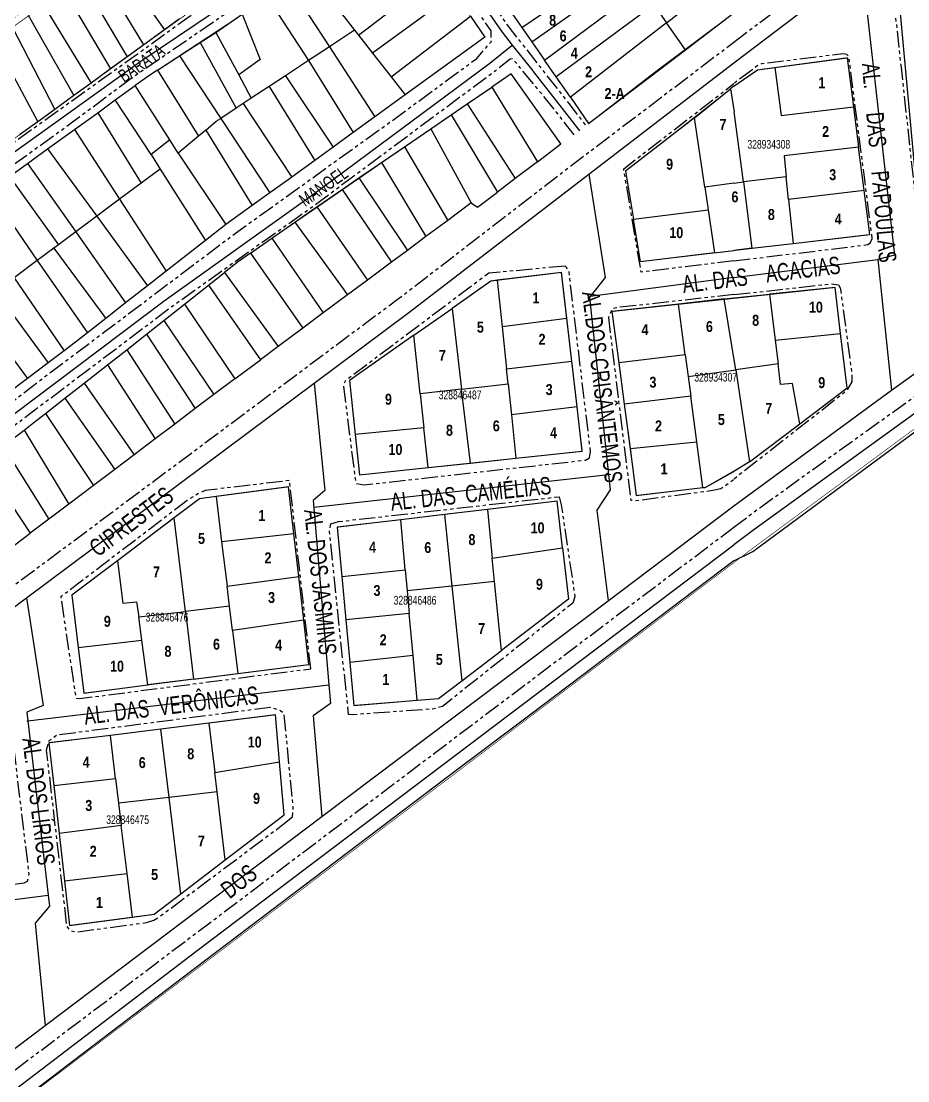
# Model space of a CAD drawing. Extents: x 204381 to 207261, y 4847713 to 4851061.
# Drawn here: x 206792.2 to 206995.3, y 4848224.3 to 4848467 of the extents above; entities that cross this region are included whole.
import ezdxf
from ezdxf.enums import TextEntityAlignment as Align

# ---------------------------------------------------------------- set-up
doc = ezdxf.new("R2010")
doc.units = 0
doc.header["$LTSCALE"] = 1.5
doc.header["$MEASUREMENT"] = 0
doc.linetypes.add('PHANTOMX2', pattern=[5, 2.5, -0.5, 0.5, -0.5, 0.5, -0.5])
for name, color, linetype in [('CD-MALHA-LOTES', 40, 'CONTINUOUS'), ('CD_TXT_QUADRA', 7, 'CONTINUOUS'), ('LM-LIM-SETOR-FISCAL', 7, 'CONTINUOUS'), ('RU-QUADRAS', 210, 'CONTINUOUS'), ('SV-EIXO-RUA-N-PAV', 6, 'CONTINUOUS'), ('SV-EIXO-RUA-PAV', 20, 'CONTINUOUS'), ('SV-RUA-NAO-PAV-S-GUIA-C-GUIA', 7, 'PHANTOMX2'), ('SV-RUA-PAVIM-S-GUIA-C-GUIA', 7, 'CONTINUOUS'), ('SV-TXT-RUA-N-PAV-S-GUIA-C-GUIA', 7, 'CONTINUOUS'), ('Th_NmrPort', 7, 'CONTINUOUS')]:
    doc.layers.add(name, color=color, linetype=linetype)
doc.styles.add('ARIAL', font='ARIAL.TTF')
doc.styles.get("Standard").update_dxf_attribs({"font": 'swisscbo.ttf'})
doc.linetypes.add('Limite', pattern='A,20,-3,[130,ltypeshp.shx,S=6.35,R=0,X=0,Y=0],-3,20', length=46)

msp = doc.modelspace()

# ---------------------------------------------------------------- linework, layer by layer
at = {"layer": 'CD-MALHA-LOTES'}
for points in [[(206813.08, 4848482.01), (206825.09, 4848465.02)], [(206820.36, 4848461.58), (206809.51, 4848479.48)], [(206869.48, 4848463.79), (206888.19, 4848478.15)], [(206805.83, 4848476.87), (206816.51, 4848458.78)], [(206853.27, 4848475.86), (206862.84, 4848461.08)], [(206802.01, 4848474.15), (206812.73, 4848456.03)], [(206891.49, 4848473.39), (206872.74, 4848459.61)], [(206797.26, 4848470.78), (206808.24, 4848452.76)], [(206848.56, 4848472.57), (206858.08, 4848457.95)], [(206793.81, 4848468.31), (206804.32, 4848449.92)], [(206836.84, 4848464.41), (206842.84, 4848468.59)], [(206842.84, 4848468.59), (206847, 4848458.16), (206842.07, 4848454.67)], [(206865.63, 4848468.72), (206868.62, 4848464.89)], [(206876.97, 4848454.21), (206895.15, 4848468.11)], [(206895.15, 4848468.11), (206898.47, 4848463.31), (206880.2, 4848450.07)], [(206790.15, 4848465.66), (206799.92, 4848446.72)], [(206828.49, 4848467.49), (206825.09, 4848465.02)], [(206825.09, 4848465.02), (206820.36, 4848461.58)], [(206833.24, 4848462.05), (206836, 4848463.83), (206836.84, 4848464.41)], [(206836.84, 4848464.41), (206842.07, 4848454.67)], [(206868.62, 4848464.89), (206862.84, 4848461.08)], [(206868.62, 4848464.89), (206869.48, 4848463.79)], [(206869.48, 4848463.79), (206872.74, 4848459.61)], [(206786.01, 4848462.66), (206796.03, 4848443.89)], [(206820.36, 4848461.58), (206816.51, 4848458.78)], [(206828.48, 4848459), (206833.24, 4848462.05)], [(206833.24, 4848462.05), (206841.47, 4848447.01)], [(206862.84, 4848461.08), (206858.08, 4848457.95)], [(206862.84, 4848461.08), (206873.24, 4848445.03)], [(206816.51, 4848458.78), (206812.73, 4848456.03)], [(206823.47, 4848455.77), (206828.48, 4848459)], [(206828.48, 4848459), (206837.95, 4848444.69)], [(206872.74, 4848459.61), (206876.97, 4848454.21)], [(206812.73, 4848456.03), (206808.24, 4848452.76)], [(206858.08, 4848457.95), (206852.79, 4848454.46)], [(206858.08, 4848457.95), (206868.3, 4848441.45)], [(206823.47, 4848455.77), (206821.71, 4848454.64), (206818.35, 4848452.22)], [(206823.47, 4848455.77), (206832.85, 4848440.62)], [(206842.07, 4848454.67), (206844.95, 4848449.3)], [(206852.79, 4848454.46), (206849.01, 4848451.97)], [(206852.79, 4848454.46), (206863.68, 4848438.1)], [(206876.97, 4848454.21), (206880.2, 4848450.07)], [(206910.48, 4848434.79), (206915.88, 4848438.91), (206904.5, 4848454.94), (206900.02, 4848451.87)], [(206808.24, 4848452.76), (206804.32, 4848449.92)], [(206813.8, 4848448.92), (206818.35, 4848452.22)], [(206826.26, 4848439.79), (206818.35, 4848452.22)], [(206849.01, 4848451.97), (206844.95, 4848449.3)], [(206849.01, 4848451.97), (206859.51, 4848435.08)], [(206894.4, 4848448.03), (206900.02, 4848451.87)], [(206900.02, 4848451.87), (206910.48, 4848434.79)], [(206804.32, 4848449.92), (206799.92, 4848446.72)], [(206809.78, 4848446.01), (206813.8, 4848448.92)], [(206822.02, 4848436.4), (206813.8, 4848448.92)], [(206844.95, 4848449.3), (206843.12, 4848448.1)], [(206880.2, 4848450.07), (206873.24, 4848445.03)], [(206799.92, 4848446.72), (206796.03, 4848443.89)], [(206841.47, 4848447.01), (206837.95, 4848444.69)], [(206843.12, 4848448.1), (206841.47, 4848447.01)], [(206843.12, 4848448.1), (206854.2, 4848431.23)], [(206890.75, 4848445.53), (206894.4, 4848448.03)], [(206894.4, 4848448.03), (206905.4, 4848430.91)], [(206796.03, 4848443.89), (206791.88, 4848440.97)], [(206804.42, 4848442.14), (206809.78, 4848446.01)], [(206809.78, 4848446.01), (206819.72, 4848429.84)], [(206834.53, 4848442.02), (206836.94, 4848444.03), (206837.95, 4848444.69)], [(206837.95, 4848444.69), (206849.23, 4848427.66)], [(206873.24, 4848445.03), (206868.3, 4848441.45)], [(206886.04, 4848442.31), (206890.75, 4848445.53)], [(206890.75, 4848445.53), (206901.37, 4848427.84)], [(206798.31, 4848437.72), (206804.42, 4848442.14)], [(206804.42, 4848442.14), (206814.79, 4848426.17)], [(206834.53, 4848442.02), (206832.85, 4848440.62)], [(206834.53, 4848442.02), (206845.17, 4848424.74)], [(206868.3, 4848441.45), (206863.68, 4848438.1)], [(206880.07, 4848438.22), (206886.04, 4848442.31)], [(206886.04, 4848442.31), (206895.31, 4848425.35)], [(206826.26, 4848439.79), (206822.02, 4848436.4)], [(206828.19, 4848436.74), (206826.26, 4848439.79)], [(206832.85, 4848440.62), (206828.19, 4848436.74)], [(206793.71, 4848434.38), (206798.31, 4848437.72)], [(206798.31, 4848437.72), (206809.56, 4848422.28)], [(206828.19, 4848436.74), (206839.09, 4848420.38)], [(206863.68, 4848438.1), (206859.51, 4848435.08)], [(206874.74, 4848434.58), (206880.07, 4848438.22)], [(206880.07, 4848438.22), (206889.93, 4848421.35)], [(206789.56, 4848431.36), (206793.71, 4848434.38)], [(206793.71, 4848434.38), (206804.73, 4848418.69)], [(206822.02, 4848436.4), (206824.11, 4848433.1)], [(206859.51, 4848435.08), (206854.2, 4848431.23)], [(206869.61, 4848431.07), (206874.74, 4848434.58)], [(206874.74, 4848434.58), (206884.96, 4848417.65)], [(206910.48, 4848434.79), (206905.4, 4848430.91)], [(206824.11, 4848433.1), (206819.72, 4848429.84)], [(206824.11, 4848433.1), (206834.44, 4848416.74)], [(206789.56, 4848431.36), (206800.79, 4848415.75)], [(206819.72, 4848429.84), (206814.79, 4848426.17)], [(206854.2, 4848431.23), (206853.4, 4848430.66), (206849.23, 4848427.66)], [(206865.74, 4848428.41), (206869.61, 4848431.07)], [(206869.61, 4848431.07), (206880.7, 4848414.48)], [(206905.4, 4848430.91), (206901.37, 4848427.84)], [(206784.98, 4848428.03), (206795.94, 4848412.15)], [(206849.23, 4848427.66), (206845.17, 4848424.74)], [(206859.95, 4848424.45), (206865.74, 4848428.41)], [(206865.74, 4848428.41), (206877.05, 4848411.76)], [(206895.31, 4848425.35), (206896.77, 4848424.33), (206901.37, 4848427.84)], [(206814.79, 4848426.17), (206809.56, 4848422.28)], [(206814.79, 4848426.17), (206825.48, 4848409.72)], [(206845.17, 4848424.74), (206839.09, 4848420.38)], [(206854.9, 4848420.93), (206859.07, 4848423.85), (206859.95, 4848424.45)], [(206859.95, 4848424.45), (206871.56, 4848407.68)], [(206895.31, 4848425.35), (206889.93, 4848421.35)], [(206809.56, 4848422.28), (206804.73, 4848418.69)], [(206809.56, 4848422.28), (206821.16, 4848406.34)], [(206839.09, 4848420.38), (206834.44, 4848416.74)], [(206849.65, 4848417.25), (206854.9, 4848420.93)], [(206854.9, 4848420.93), (206867, 4848404.28)], [(206889.93, 4848421.35), (206884.96, 4848417.65)], [(206804.73, 4848418.69), (206800.79, 4848415.75)], [(206804.73, 4848418.69), (206816.16, 4848402.42)], [(206844.77, 4848413.84), (206849.65, 4848417.25)], [(206849.65, 4848417.25), (206861.43, 4848400.14)], [(206884.96, 4848417.65), (206880.7, 4848414.48)], [(206799.69, 4848414.94), (206795.94, 4848412.15)], [(206800.79, 4848415.75), (206799.69, 4848414.94)], [(206799.69, 4848414.94), (206811.62, 4848398.86)], [(206834.44, 4848416.74), (206825.48, 4848409.72)], [(206844.77, 4848413.84), (206842, 4848411.9), (206838.83, 4848409.39)], [(206844.77, 4848413.84), (206856.76, 4848396.67)], [(206880.7, 4848414.48), (206877.05, 4848411.76)], [(206795.94, 4848412.15), (206790.63, 4848408.19)], [(206795.94, 4848412.15), (206807.4, 4848395.55)], [(206877.05, 4848411.76), (206871.56, 4848407.68)], [(206790.63, 4848408.19), (206802.09, 4848391.47)], [(206825.48, 4848409.72), (206821.16, 4848406.34)], [(206835.16, 4848406.49), (206838.83, 4848409.39)], [(206838.83, 4848409.39), (206851.09, 4848392.45)], [(206871.56, 4848407.68), (206867, 4848404.28)], [(206786.43, 4848405.01), (206798.41, 4848388.7)], [(206821.16, 4848406.34), (206816.16, 4848402.42)], [(206829.67, 4848402.15), (206835.16, 4848406.49)], [(206835.16, 4848406.49), (206847.02, 4848389.42)], [(206867, 4848404.28), (206861.43, 4848400.14)], [(206781.72, 4848401.32), (206793.68, 4848385.14)], [(206816.16, 4848402.42), (206811.62, 4848398.86)], [(206824.9, 4848398.39), (206829.67, 4848402.15)], [(206829.67, 4848402.15), (206841.18, 4848385.07)], [(206861.43, 4848400.14), (206856.76, 4848396.67)], [(206811.62, 4848398.86), (206807.4, 4848395.55)], [(206820.92, 4848395.24), (206824.9, 4848398.39)], [(206824.9, 4848398.39), (206836.38, 4848381.44)], [(206807.4, 4848395.55), (206804.67, 4848393.41), (206802.09, 4848391.47)], [(206816.42, 4848391.69), (206820.92, 4848395.24)], [(206820.92, 4848395.24), (206832.13, 4848378.23)], [(206856.76, 4848396.67), (206851.09, 4848392.45)], [(206802.09, 4848391.47), (206798.41, 4848388.7)], [(206812.02, 4848388.24), (206816.42, 4848391.69)], [(206816.42, 4848391.69), (206827.43, 4848374.68)], [(206851.09, 4848392.45), (206847.02, 4848389.42)], [(206798.41, 4848388.7), (206793.68, 4848385.14)], [(206806.7, 4848384.07), (206812.02, 4848388.24)], [(206812.02, 4848388.24), (206822.91, 4848371.27)], [(206841.18, 4848385.07), (206841.78, 4848385.52), (206847.02, 4848389.42)], [(206793.68, 4848385.14), (206789.04, 4848381.64)], [(206802.27, 4848380.6), (206806.7, 4848384.07)], [(206806.7, 4848384.07), (206818.12, 4848367.65)], [(206841.18, 4848385.07), (206836.38, 4848381.44)], [(206836.38, 4848381.44), (206832.13, 4848378.23)], [(206797.84, 4848377.13), (206802.27, 4848380.6)], [(206802.27, 4848380.6), (206813.66, 4848364.28)], [(206832.13, 4848378.23), (206827.43, 4848374.68)], [(206792.94, 4848373.31), (206794.86, 4848374.79), (206797.84, 4848377.13)], [(206797.84, 4848377.13), (206808.79, 4848360.6)], [(206827.43, 4848374.68), (206822.91, 4848371.27)], [(206788.11, 4848369.6), (206792.94, 4848373.31)], [(206792.94, 4848373.31), (206803.14, 4848356.33)], [(206822.91, 4848371.27), (206818.12, 4848367.65)], [(206788.11, 4848369.6), (206798.58, 4848352.89)], [(206818.12, 4848367.65), (206813.66, 4848364.28)], [(206783.46, 4848366.02), (206794.34, 4848349.69)], [(206813.66, 4848364.28), (206808.79, 4848360.6)], [(206808.79, 4848360.6), (206803.14, 4848356.33)], [(206803.14, 4848356.33), (206798.58, 4848352.89)], [(206798.58, 4848352.89), (206794.34, 4848349.69)], [(206789.65, 4848346.16), (206791.1, 4848347.23), (206794.34, 4848349.69)]]:
    msp.add_lwpolyline(points, dxfattribs=at)
at = {"layer": 'CD-MALHA-LOTES', "linetype": 'Continuous'}
for points in [[(206906.94, 4848465.51), (206929.69, 4848481.02)], [(206909.21, 4848462.24), (206931.8, 4848478.16)], [(206940.03, 4848466.6), (206955.56, 4848478.65)], [(207000.55, 4848394.35), (206993.02, 4848475.43)], [(206912.11, 4848458.07), (206934.33, 4848474.61)], [(206937.12, 4848470.69), (206914.79, 4848454.21)], [(206937.12, 4848470.69), (206940.03, 4848466.6)], [(206904.27, 4848469.35), (206906.94, 4848465.51)], [(206944.42, 4848460.43), (206955.5, 4848468.85)], [(206940.03, 4848466.6), (206918.04, 4848449.55)], [(206944.42, 4848460.43), (206940.03, 4848466.6)], [(206906.94, 4848465.51), (206909.21, 4848462.24)], [(206909.21, 4848462.24), (206912.11, 4848458.07)], [(206922.2, 4848443.56), (206944.42, 4848460.43)], [(206964.84, 4848456.33), (206981.43, 4848458.61)], [(206981.43, 4848458.61), (206982.87, 4848447.35)], [(206914.79, 4848454.21), (206912.11, 4848458.07)], [(206960.86, 4848455.82), (206964.84, 4848456.33)], [(206964.84, 4848456.33), (206966.34, 4848445.33)], [(206918.04, 4848449.55), (206914.79, 4848454.21)], [(206955.47, 4848452.07), (206960.86, 4848455.82)], [(206946.5, 4848444.8), (206954.74, 4848451.48)], [(206955.47, 4848452.07), (206954.74, 4848451.48)], [(206954.74, 4848451.48), (206955.52, 4848446.24)], [(206918.04, 4848449.55), (206922.2, 4848443.56)], [(206957.66, 4848430.15), (206955.52, 4848446.24)], [(206966.34, 4848445.33), (206982.87, 4848447.35)], [(206982.87, 4848447.35), (206984.06, 4848438.09)], [(206946.5, 4848444.8), (206930.69, 4848432.64)], [(206948.86, 4848428.92), (206946.5, 4848444.8)], [(206984.06, 4848438.09), (206966.99, 4848436.09)], [(206985.33, 4848428.21), (206984.06, 4848438.09)], [(206966.99, 4848436.09), (206967.48, 4848431.3)], [(206930.69, 4848432.64), (206932.5, 4848421.63)], [(206955.47, 4848429.89), (206948.86, 4848428.92)], [(206955.47, 4848429.89), (206957.66, 4848430.15)], [(206967.48, 4848431.3), (206957.66, 4848430.15)], [(206957.66, 4848430.15), (206959.62, 4848414.97)], [(206968, 4848426.15), (206967.48, 4848431.3)], [(206948.86, 4848428.92), (206949.63, 4848423.72)], [(206985.33, 4848428.21), (206968, 4848426.15)], [(206986.62, 4848418.12), (206985.33, 4848428.21)], [(206968, 4848426.15), (206969.03, 4848416.07)], [(206932.5, 4848421.63), (206949.63, 4848423.72)], [(206949.63, 4848423.72), (206951.07, 4848413.94)], [(206934.11, 4848411.87), (206932.5, 4848421.63)], [(206969.03, 4848416.07), (206986.62, 4848418.12)], [(206959.62, 4848414.97), (206955.47, 4848414.48)], [(206959.62, 4848414.97), (206969.03, 4848416.07)], [(206951.07, 4848413.94), (206934.11, 4848411.87)], [(206951.07, 4848413.94), (206955.47, 4848414.48)], [(206899.79, 4848407.42), (206890.93, 4848401.19)], [(206901.3, 4848407.61), (206899.79, 4848407.42)], [(206916.03, 4848409.41), (206901.3, 4848407.61)], [(206901.3, 4848407.61), (206902.41, 4848396.99)], [(206917.25, 4848398.9), (206916.03, 4848409.41)], [(206978.67, 4848405.96), (206963.67, 4848404.45)], [(206979.94, 4848395.4), (206978.67, 4848405.96)], [(206953.27, 4848403.37), (206942.77, 4848402.18)], [(206953.27, 4848403.37), (206963.67, 4848404.45)], [(206955.92, 4848387.12), (206953.27, 4848403.37)], [(206963.67, 4848404.45), (206964.95, 4848393.88)], [(206882.21, 4848395.04), (206890.93, 4848401.19)], [(206890.93, 4848401.19), (206893.12, 4848382.7)], [(206942.77, 4848402.18), (206927.55, 4848400.45)], [(206927.55, 4848400.45), (206929.1, 4848388.74)], [(206944.33, 4848390.57), (206942.77, 4848402.18)], [(206917.25, 4848398.9), (206902.41, 4848396.99)], [(206918.38, 4848389.13), (206917.25, 4848398.9)], [(206902.41, 4848396.99), (206903.42, 4848387.3)], [(206964.95, 4848393.88), (206979.94, 4848395.4)], [(206981.43, 4848382.96), (206979.94, 4848395.4)], [(206882.21, 4848395.04), (206867.45, 4848384.66)], [(206883.66, 4848381.64), (206882.21, 4848395.04)], [(206964.95, 4848393.88), (206965.6, 4848388.5)], [(206944.33, 4848390.57), (206929.1, 4848388.74)], [(206944.33, 4848390.57), (206945, 4848385.55)], [(206903.42, 4848387.3), (206918.38, 4848389.13)], [(206919.59, 4848378.61), (206918.38, 4848389.13)], [(206929.1, 4848388.74), (206930.35, 4848379.21)], [(206965.6, 4848388.5), (206955.92, 4848387.12)], [(206966.18, 4848383.77), (206965.6, 4848388.5)], [(206903.77, 4848383.9), (206903.42, 4848387.3)], [(206945, 4848385.55), (206955.92, 4848387.12)], [(206945, 4848385.55), (206945.6, 4848381.06)], [(206955.92, 4848387.12), (206959.05, 4848366.01)], [(206867.45, 4848384.66), (206868.75, 4848372.33)], [(206893.12, 4848382.7), (206903.77, 4848383.9)], [(206903.77, 4848383.9), (206904.51, 4848376.78)], [(206968.93, 4848383.94), (206966.18, 4848383.77)], [(206970.55, 4848374.72), (206968.93, 4848383.94)], [(206893.12, 4848382.7), (206883.66, 4848381.64)], [(206883.66, 4848381.64), (206884.5, 4848373.82)], [(206895.13, 4848365.75), (206893.12, 4848382.7)], [(206945.6, 4848381.06), (206930.35, 4848379.21)], [(206947, 4848370.65), (206945.6, 4848381.06)], [(206970.55, 4848374.72), (206981.43, 4848382.96)], [(206919.59, 4848378.61), (206904.51, 4848376.78)], [(206920.77, 4848368.48), (206919.59, 4848378.61)], [(206930.35, 4848379.21), (206931.69, 4848369.08)], [(206904.51, 4848376.78), (206905.54, 4848366.86)], [(206884.5, 4848373.82), (206868.75, 4848372.33)], [(206885.48, 4848364.72), (206884.5, 4848373.82)], [(206959.05, 4848366.01), (206970.55, 4848374.72)], [(206868.75, 4848372.33), (206869.73, 4848363.04)], [(206931.69, 4848369.08), (206947, 4848370.65)], [(206931.69, 4848369.08), (206933.11, 4848358.34)], [(206948.4, 4848360.13), (206947, 4848370.65)], [(206895.13, 4848365.75), (206905.54, 4848366.86)], [(206905.54, 4848366.86), (206920.77, 4848368.48)], [(206869.73, 4848363.04), (206885.48, 4848364.72)], [(206885.48, 4848364.72), (206895.13, 4848365.75)], [(206948.92, 4848360.19), (206955.5, 4848363.83)], [(206959.05, 4848366.01), (206955.5, 4848363.83)], [(206853.45, 4848360.29), (206836.89, 4848358.09)], [(206854.69, 4848349.55), (206853.45, 4848360.29)], [(206933.11, 4848358.34), (206948.4, 4848360.13)], [(206948.4, 4848360.13), (206948.92, 4848360.19)], [(206833.07, 4848357.58), (206827.29, 4848353.2)], [(206836.89, 4848358.09), (206833.07, 4848357.58)], [(206836.89, 4848358.09), (206838.15, 4848347.73)], [(206915.03, 4848357.04), (206899.02, 4848355.14)], [(206916.26, 4848346.31), (206915.03, 4848357.04)], [(206889.18, 4848353.97), (206879.18, 4848352.78)], [(206899.02, 4848355.14), (206889.18, 4848353.97)], [(206889.18, 4848353.97), (206890.89, 4848337.57)], [(206899.02, 4848355.14), (206900.14, 4848343.95)], [(206827.29, 4848353.2), (206814.28, 4848343.35)], [(206829.85, 4848331.76), (206827.29, 4848353.2)], [(206879.18, 4848352.78), (206864.65, 4848351.05)], [(206880.22, 4848341.32), (206879.18, 4848352.78)], [(206854.69, 4848349.55), (206838.15, 4848347.73)], [(206855.82, 4848339.74), (206854.69, 4848349.55)], [(206864.65, 4848351.05), (206865.7, 4848339.76)], [(206838.15, 4848347.73), (206839.4, 4848337.53)], [(206900.14, 4848343.95), (206916.26, 4848346.31)], [(206916.26, 4848346.31), (206917.6, 4848334.57)], [(206814.28, 4848343.35), (206803.86, 4848335.47)], [(206814.28, 4848343.35), (206815.55, 4848333.69)], [(206900.67, 4848338.61), (206900.14, 4848343.95)], [(206839.4, 4848337.53), (206855.82, 4848339.74)], [(206856.97, 4848329.78), (206855.82, 4848339.74)], [(206865.7, 4848339.76), (206880.22, 4848341.32)], [(206865.7, 4848339.76), (206866.63, 4848329.83)], [(206880.22, 4848341.32), (206880.65, 4848336.48)], [(206839.95, 4848332.95), (206839.4, 4848337.53)], [(206890.89, 4848337.57), (206880.65, 4848336.48)], [(206900.67, 4848338.61), (206890.89, 4848337.57)], [(206890.89, 4848337.57), (206893.16, 4848315.89)], [(206902.26, 4848322.84), (206900.67, 4848338.61)], [(206803.86, 4848335.47), (206805.31, 4848323.52)], [(206880.65, 4848336.48), (206881.12, 4848331.26)], [(206917.6, 4848334.57), (206902.26, 4848322.84)], [(206815.55, 4848333.69), (206818.69, 4848333.97)], [(206818.69, 4848333.97), (206819.16, 4848330.51)], [(206839.95, 4848332.95), (206829.85, 4848331.76)], [(206840.63, 4848327.38), (206839.95, 4848332.95)], [(206819.16, 4848330.51), (206829.85, 4848331.76)], [(206819.88, 4848325.22), (206819.16, 4848330.51)], [(206829.85, 4848331.76), (206831.7, 4848316.25)], [(206856.97, 4848329.78), (206840.63, 4848327.38)], [(206858.15, 4848319.61), (206856.97, 4848329.78)], [(206881.12, 4848331.26), (206866.63, 4848329.83)], [(206866.63, 4848329.83), (206867.54, 4848320.04)], [(206881.99, 4848321.71), (206881.12, 4848331.26)], [(206840.63, 4848327.38), (206841.83, 4848317.54)], [(206805.31, 4848323.52), (206819.88, 4848325.22)], [(206821.29, 4848314.93), (206819.88, 4848325.22)], [(206805.31, 4848323.52), (206806.58, 4848313.06)], [(206893.16, 4848315.89), (206902.26, 4848322.84)], [(206881.99, 4848321.71), (206867.54, 4848320.04)], [(206867.54, 4848320.04), (206868.45, 4848310.25)], [(206882.91, 4848311.41), (206881.99, 4848321.71)], [(206831.7, 4848316.25), (206841.83, 4848317.54)], [(206841.83, 4848317.54), (206858.15, 4848319.61)], [(206831.7, 4848316.25), (206821.29, 4848314.93)], [(206887.82, 4848311.81), (206893.16, 4848315.89)], [(206806.58, 4848313.06), (206821.29, 4848314.93)], [(206868.45, 4848310.25), (206882.91, 4848311.41)], [(206882.91, 4848311.41), (206887.82, 4848311.81)], [(206850.49, 4848308.07), (206835.22, 4848306.18)], [(206851.43, 4848297.32), (206850.49, 4848308.07)], [(206835.22, 4848306.18), (206824.26, 4848304.82)], [(206835.22, 4848306.18), (206836.58, 4848294.87)], [(206812.68, 4848303.38), (206798.58, 4848301.64)], [(206824.26, 4848304.82), (206812.68, 4848303.38)], [(206813.88, 4848293.5), (206812.68, 4848303.38)], [(206826.14, 4848289.15), (206824.26, 4848304.82)], [(206798.58, 4848301.64), (206799.69, 4848291.93)], [(206836.58, 4848294.87), (206851.43, 4848297.32)], [(206852.49, 4848285.17), (206851.43, 4848297.32)], [(206799.69, 4848291.93), (206813.88, 4848293.5)], [(206813.88, 4848293.5), (206814.56, 4848287.82)], [(206837.11, 4848290.41), (206836.58, 4848294.87)], [(206799.69, 4848291.93), (206800.95, 4848280.87)], [(206826.14, 4848289.15), (206814.56, 4848287.82)], [(206837.11, 4848290.41), (206826.14, 4848289.15)], [(206828.79, 4848267.06), (206826.14, 4848289.15)], [(206838.97, 4848274.84), (206837.11, 4848290.41)], [(206814.56, 4848287.82), (206815.18, 4848282.7)], [(206838.97, 4848274.84), (206852.49, 4848285.17)], [(206815.18, 4848282.7), (206800.95, 4848280.87)], [(206816.5, 4848271.72), (206815.18, 4848282.7)], [(206800.95, 4848280.87), (206802.18, 4848270.05)], [(206828.79, 4848267.06), (206838.97, 4848274.84)], [(206802.18, 4848270.05), (206816.5, 4848271.72)], [(206817.71, 4848261.75), (206816.5, 4848271.72)], [(206802.18, 4848270.05), (206803.34, 4848259.85)], [(206822.71, 4848262.41), (206828.79, 4848267.06)], [(206803.34, 4848259.85), (206817.71, 4848261.75)], [(206817.71, 4848261.75), (206822.71, 4848262.41)]]:
    msp.add_lwpolyline(points, dxfattribs=at)
at = {"layer": 'LM-LIM-SETOR-FISCAL', "linetype": 'Limite', "ltscale": 0.1, "const_width": 0.13, "flags": 128}
msp.add_lwpolyline([(206960.49, 4848346.74), (206519.68, 4848013.26), (206524.96, 4848001.52), (206186.17, 4847750.07), (206137.65, 4847714.77), (206055.88, 4847783.52), (206022.18, 4847808.19), (206018.12, 4847816.07), (206019.95, 4847830.66), (206053.3, 4847836.03), (206059.06, 4847868.43), (206040.45, 4847926.27), (206039.82, 4847951.17), (206026.44, 4847964.39), (205980.98, 4848000.04), (205948.86, 4848053.95), (205885.79, 4848047.59), (205885.38, 4848100.28), (205758.68, 4848087.81), (205748.41, 4848134.36), (205855.06, 4848144.19), (205857.54, 4848167.98), (205826.48, 4848206.22), (205791.25, 4848260.92), (205756.8, 4848299.01), (205692.97, 4848280.46), (205710.22, 4848439.16), (205051.32, 4848428.57), (204677.84, 4848416.25), (204661.89, 4848420.75), (204677.59, 4848456.68), (204685.73, 4848493.72), (204687.66, 4848576.43), (204676.79, 4848658.68), (204674.85, 4848798.87), (204665.61, 4849337.36), (204658.49, 4849545.69), (204657.02, 4849545.63), (204645.12, 4849704.28), (204643.71, 4849869.24), (204651.14, 4849927.22), (204647.62, 4849990.33), (204636.26, 4850264.54), (204381.83, 4850909.69), (204986.84, 4850806.73), (205140.83, 4850787.35), (205201.03, 4850796.27), (205245.63, 4850823.19), (205310.25, 4850896.98), (205324.08, 4850905.65), (205327.72, 4850908.15), (205339.74, 4850916.46), (205358.28, 4850945.44), (205381.54, 4850978.24), (205458.47, 4851060.64), (205958.1, 4850305), (206256.21, 4850261.19), (206296.36, 4850246.47), (206381.84, 4850187.26), (206402.35, 4850183.32), (206465.45, 4850155.1), (206438.69, 4850087.64), (206416.16, 4850016.08), (206422.43, 4850015.06), (206376.86, 4849879.93), (206318.97, 4849888.04), (206311.32, 4849828.25), (206177.89, 4849842.97), (206161.27, 4849779.77), (206627.66, 4849358.82), (206746.45, 4849445.1), (206955.53, 4849187.19), (207019.34, 4849111.98), (207025.31, 4849104.91), (207033.93, 4849094.44), (207048.4, 4849077.1), (207039.09, 4849069.24), (207026.18, 4849059.14), (207002.58, 4849038.25), (206981.71, 4849023.09), (206966.26, 4849011.39), (206958.44, 4849004.76), (206968.98, 4848989.87), (206978.67, 4848976.02), (207002.49, 4848944.75), (207008.79, 4848936.89), (207034.07, 4848905.39), (207054.15, 4848879.42), (207075.28, 4848852.41), (207089.04, 4848833.89), (207099.68, 4848804.07), (207108.98, 4848791.97), (207114.21, 4848785.08), (207138.58, 4848756.16), (207148.67, 4848740.27), (207162.16, 4848719.72), (207199.66, 4848661.86), (207214.13, 4848640.25), (207233.64, 4848611.27), (207250.42, 4848586.92), (207261.26, 4848571.24), (207169.66, 4848504.88), (207140.72, 4848483.45), (207106.7, 4848455.88), (207093.59, 4848446.09), (207051.18, 4848413.73)], close=True, dxfattribs=at)
at = {"layer": 'RU-QUADRAS', "color": 6, "linetype": 'Continuous', "const_width": 0.18}
for points in [[(206815.27, 4848595.45), (206858.53, 4848626.59), (206935.25, 4848519.89), (206965.93, 4848476.39, 0.011794), (206922.2, 4848443.56, 0.005233)], [(206433.06, 4848228.59), (206442.51, 4848235.74), (206514.09, 4848287.12), (206552.11, 4848315.56), (206595.46, 4848347.14), (206672.15, 4848404.1), (206690.78, 4848416.92), (206720.69, 4848439.64), (206732.17, 4848422.1, -0.012529), (206764.35, 4848446.97), (206821.41, 4848487.93, 0.008875), (206860.86, 4848517.5), (206872.74, 4848500.22, -0.009868), (206752.63, 4848413.32), (206699.08, 4848373.58), (206662.3, 4848343.82), (206634.2, 4848322.9, 0.005913), (206569.19, 4848270.85), (206548.74, 4848255.14, -0.011457), (206491.27, 4848213.88), (206455.34, 4848191.61), (206434.14, 4848222.92)], [(206640.89, 4848316.55), (206646.43, 4848321.21), (206700.85, 4848363.74), (206729.15, 4848386.48), (206756.71, 4848407.47), (206821.71, 4848454.64, 0.022357), (206877.47, 4848493.63), (206898.47, 4848463.31), (206839.09, 4848420.38), (206804.67, 4848393.41), (206735.02, 4848340.96), (206662.62, 4848287.54)], [(206484.95, 4848144.72, 0.02766), (206516.6, 4848165.71), (206559.35, 4848198.57), (206601.58, 4848228.7, -0.018771), (206639.21, 4848256.98, -0.033624), (206651.61, 4848264.99, 0.009078), (206711.63, 4848313.63, 0.009992), (206758.1, 4848346.51, 0.005579), (206842, 4848411.9), (206904.5, 4848454.94), (206915.88, 4848438.91), (206896.77, 4848424.33), (206895.31, 4848425.35, 0.003667), (206791.1, 4848347.23), (206727.24, 4848299.9), (206665.93, 4848253.47), (206588, 4848193.51), (206496.47, 4848124.02)]]:
    msp.add_lwpolyline(points, format="xyb", close=True, dxfattribs=at)
for points in [[(206993.02, 4848475.43), (207019.85, 4848495.44), (207022.22, 4848473.38), (207077.03, 4848479.78), (207079.14, 4848457.43), (207038.74, 4848427.44), (207034.13, 4848418.16), (207000.55, 4848394.35)], [(206930.69, 4848432.64), (206955.5, 4848452.1), (206960.86, 4848455.82), (206981.43, 4848458.61), (206986.62, 4848418.12), (206934.11, 4848411.87)], [(206867.45, 4848384.66), (206899.79, 4848407.42), (206916.03, 4848409.41), (206920.77, 4848368.48), (206869.73, 4848363.04)], [(206927.55, 4848400.45), (206978.67, 4848405.96), (206981.43, 4848382.96), (206959.05, 4848366), (206948.92, 4848360.19), (206933.11, 4848358.34)], [(206803.86, 4848335.47), (206833.07, 4848357.58), (206853.45, 4848360.29), (206858.15, 4848319.61), (206806.58, 4848313.06)], [(206864.65, 4848351.05), (206915.03, 4848357.04), (206917.6, 4848334.57), (206887.82, 4848311.81), (206868.45, 4848310.25)], [(206798.58, 4848301.64), (206850.49, 4848308.07), (206852.49, 4848285.17), (206822.71, 4848262.41), (206803.34, 4848259.85)]]:
    msp.add_lwpolyline(points, close=True, dxfattribs=at)
at = {"layer": 'SV-EIXO-RUA-N-PAV', "flags": 128}
for points in [[(206955.48, 4848457.42), (206984.81, 4848479.72), (207023.31, 4848509.4), (207083.08, 4848555.48), (207148.04, 4848605.57), (207155.86, 4848611.6), (207188.07, 4848634.91), (207207.04, 4848636.96), (207211.38, 4848631.25), (207217.18, 4848583.75), (207213.24, 4848583.25), (207216.75, 4848555.56)], [(206804.83, 4848605.97), (206835.88, 4848560.85), (206842.91, 4848550.64), (206849.9, 4848540.46), (206876.85, 4848501.2), (206902.41, 4848464.43), (206904.73, 4848461.49), (206909.4, 4848455.56), (206909.52, 4848455.41), (206916.18, 4848446.95), (206920.09, 4848441.86)], [(206804.83, 4848605.97), (206835.88, 4848560.85), (206842.91, 4848550.64), (206849.9, 4848540.46), (206876.85, 4848501.2), (206902.41, 4848464.43), (206904.73, 4848461.49), (206909.4, 4848455.56), (206909.52, 4848455.41), (206916.18, 4848446.95), (206920.09, 4848441.86)], [(206955.48, 4848343.34), (206959.84, 4848345.53), (206997.24, 4848373.17), (207025.82, 4848394.29), (207044.16, 4848407.84), (207051.36, 4848414.08), (207073.25, 4848430.56), (207120.99, 4848466.51), (207169.77, 4848503.23), (207213.71, 4848536.32), (207216.02, 4848538.4), (207220.69, 4848542.62), (207261.22, 4848571.78)], [(206955.48, 4848355.99), (206991.61, 4848382.48), (207007.73, 4848393.97), (207037.03, 4848415.21), (207041.75, 4848421.5), (207086.95, 4848456.13), (207152.42, 4848506.28), (207216.75, 4848555.56)], [(206446.56, 4848179.13), (206466.45, 4848193.8), (206494.3, 4848212.04), (206522.63, 4848232.35), (206535.9, 4848241.26), (206551.42, 4848253.43), (206566.96, 4848264.6), (206603.69, 4848293.85), (206631.52, 4848316.12), (206635.98, 4848319.46), (206656.44, 4848334.78), (206690.56, 4848360.81), (206729.15, 4848391.36), (206761.54, 4848415.02), (206786.61, 4848434.14), (206819.65, 4848457.81), (206844.87, 4848474.85), (206854.69, 4848481.77)], [(206446.56, 4848179.13), (206466.45, 4848193.8), (206494.3, 4848212.04), (206522.63, 4848232.35), (206535.9, 4848241.26), (206551.42, 4848253.43), (206566.96, 4848264.6), (206603.69, 4848293.85), (206631.52, 4848316.12), (206635.98, 4848319.46), (206656.44, 4848334.78), (206690.56, 4848360.81), (206729.15, 4848391.36), (206761.54, 4848415.02), (206786.61, 4848434.14), (206819.65, 4848457.81), (206844.87, 4848474.85), (206854.69, 4848481.77)], [(206984.81, 4848479.72), (206992.3, 4848413.38), (206988.48, 4848412.37), (206991.61, 4848382.48)], [(206466.63, 4848138.67), (206477.24, 4848145.35), (206482.51, 4848148.24), (206503.44, 4848162.07), (206519.02, 4848174.39), (206538.94, 4848188.83), (206556.8, 4848201.89), (206582.77, 4848221.49), (206612.97, 4848243.47), (206643.72, 4848266.99), (206663.12, 4848281.55), (206678.84, 4848293.34), (206716.5, 4848320.98), (206750.55, 4848346.42), (206790.54, 4848376.96), (206824.98, 4848402.95), (206858.98, 4848427.16), (206899.58, 4848457.37), (206904.73, 4848461.49)], [(206466.63, 4848138.67), (206477.24, 4848145.35), (206482.51, 4848148.24), (206503.44, 4848162.07), (206519.02, 4848174.39), (206538.94, 4848188.83), (206556.8, 4848201.89), (206582.77, 4848221.49), (206612.97, 4848243.47), (206643.72, 4848266.99), (206663.12, 4848281.55), (206678.84, 4848293.34), (206716.5, 4848320.98), (206750.55, 4848346.42), (206790.54, 4848376.96), (206824.98, 4848402.95), (206858.98, 4848427.16), (206899.58, 4848457.37), (206904.73, 4848461.49)], [(206482.95, 4848103.63), (206502.67, 4848115.26), (206531.98, 4848136.03), (206537.17, 4848140.23), (206557.26, 4848156.48), (206600.3, 4848189.22), (206608.2, 4848195.23), (206661.99, 4848235.8), (206665.5, 4848238.44), (206730.76, 4848287.61), (206732.57, 4848288.97), (206782.73, 4848326.87), (206793.5, 4848334.9), (206859.36, 4848384.03), (206881.07, 4848400.23), (206901.77, 4848416.17), (206921.27, 4848431.18), (206922.29, 4848431.96), (206955.48, 4848457.42)], [(206482.95, 4848103.63), (206502.67, 4848115.26), (206531.98, 4848136.03), (206537.17, 4848140.23), (206557.26, 4848156.48), (206600.3, 4848189.22), (206608.2, 4848195.23), (206661.99, 4848235.8), (206665.5, 4848238.44), (206730.76, 4848287.61), (206732.57, 4848288.97), (206782.73, 4848326.87), (206793.5, 4848334.9), (206859.36, 4848384.03), (206881.07, 4848400.23), (206901.77, 4848416.17), (206921.27, 4848431.18), (206922.29, 4848431.96), (206955.48, 4848457.42)], [(206922.29, 4848431.96), (206926.01, 4848408.23), (206922.6, 4848403.93), (206922.43, 4848403.71), (206926.77, 4848363.17), (206927.14, 4848359.64), (206924.13, 4848354.93), (206926.65, 4848334.23)], [(206922.29, 4848431.96), (206926.01, 4848408.23), (206922.6, 4848403.93), (206922.43, 4848403.71), (206926.77, 4848363.17), (206927.14, 4848359.64), (206924.13, 4848354.93), (206926.65, 4848334.23)], [(206955.48, 4848408.29), (206988.48, 4848412.37)], [(206955.48, 4848408.29), (206922.6, 4848403.93)], [(206955.48, 4848408.29), (206922.6, 4848403.93)], [(206859.36, 4848384.03), (206861.79, 4848359.45), (206859.15, 4848357.19), (206862.74, 4848314.97), (206863.11, 4848310.67), (206859.15, 4848307.85), (206861.14, 4848284.77)], [(206859.36, 4848384.03), (206861.79, 4848359.45), (206859.15, 4848357.19), (206862.74, 4848314.97), (206863.11, 4848310.67), (206859.15, 4848307.85), (206861.14, 4848284.77)], [(206859.29, 4848355.66), (206926.77, 4848363.17), (206927.32, 4848363.23)], [(206859.29, 4848355.66), (206926.77, 4848363.17), (206927.32, 4848363.23)], [(206543.42, 4848060.09), (206553.28, 4848053.85), (206564.39, 4848060.74), (206604.64, 4848091.13), (206670.08, 4848140.53), (206734.54, 4848189.2), (206797.75, 4848236.92), (206861.14, 4848284.77), (206926.65, 4848334.23), (206955.48, 4848355.99)], [(206543.42, 4848060.09), (206553.28, 4848053.85), (206564.39, 4848060.74), (206604.64, 4848091.13), (206670.08, 4848140.53), (206734.54, 4848189.2), (206797.75, 4848236.92), (206861.14, 4848284.77), (206926.65, 4848334.23), (206955.48, 4848355.99)], [(206793.5, 4848334.9), (206797.26, 4848310.2), (206793.56, 4848308.72), (206793.8, 4848306.68), (206798.44, 4848266.75), (206798.73, 4848264.24), (206795.41, 4848260.36), (206797.75, 4848236.92)], [(206793.5, 4848334.9), (206797.26, 4848310.2), (206793.56, 4848308.72), (206793.8, 4848306.68), (206798.44, 4848266.75), (206798.73, 4848264.24), (206795.41, 4848260.36), (206797.75, 4848236.92)], [(206793.65, 4848306.66), (206793.8, 4848306.68), (206862.74, 4848314.97), (206862.89, 4848314.99)], [(206793.65, 4848306.66), (206793.8, 4848306.68), (206862.74, 4848314.97), (206862.89, 4848314.99)], [(206729.05, 4848257.89), (206798.44, 4848266.75), (206798.55, 4848266.77)], [(206729.05, 4848257.89), (206798.44, 4848266.75), (206798.55, 4848266.77)]]:
    msp.add_lwpolyline(points, dxfattribs=at)
at = {"layer": 'SV-EIXO-RUA-PAV', "flags": 128}
msp.add_lwpolyline([(206955.48, 4848343.34), (206908.73, 4848308.04), (206892.21, 4848295.53), (206834.24, 4848251.68), (206830.99, 4848249.19), (206807.45, 4848231.25), (206735.71, 4848176.57), (206616.22, 4848084.96), (206542.91, 4848029.91), (206523.74, 4848017.42)], dxfattribs=at)
at = {"layer": 'SV-RUA-NAO-PAV-S-GUIA-C-GUIA', "flags": 128}
for points in [[(206955.48, 4848462.17), (206966.74, 4848470.71), (206981.7, 4848482.28), (207003.12, 4848497.4), (207017.9, 4848509.47), (207065.76, 4848547.74), (207146.39, 4848610.14), (207202.41, 4848649.25), (207215.5, 4848629.86), (207224.22, 4848556.18), (207204.81, 4848541.89), (207146.05, 4848495.63), (207093.23, 4848456.27), (207090.63, 4848454.34), (207051.76, 4848423.9), (207046.61, 4848420.48), (207045.24, 4848419.34), (207043.42, 4848416.63), (207039.6, 4848411.61), (206961.39, 4848355.45), (206955.48, 4848350.99)], [(206813.66, 4848595.71), (206844.49, 4848551.73), (206857.01, 4848533.48), (206878.42, 4848502.28), (206903.95, 4848465.57), (206910.9, 4848456.75), (206911.02, 4848456.59), (206917.69, 4848448.13), (206921.61, 4848443.02)], [(206813.66, 4848595.71), (206844.49, 4848551.73), (206857.01, 4848533.48), (206878.42, 4848502.28), (206903.95, 4848465.57), (206910.9, 4848456.75), (206911.02, 4848456.59), (206917.69, 4848448.13), (206921.61, 4848443.02)], [(206447.86, 4848189.92), (206450.86, 4848188.53), (206454.95, 4848189), (206493.28, 4848213.54), (206521.57, 4848233.83), (206534.69, 4848243.15), (206550.35, 4848255.03), (206565.87, 4848266.05), (206602.55, 4848295.27), (206630.4, 4848317.56), (206655.34, 4848336.23), (206689.45, 4848362.24), (206728.05, 4848392.8), (206760.46, 4848416.48), (206785.53, 4848435.6), (206818.59, 4848459.29), (206843.3, 4848477.1), (206853.12, 4848483.89), (206856.46, 4848479.56), (206838.01, 4848467.93), (206817.46, 4848453.85), (206804.31, 4848444.03), (206779.16, 4848425.81), (206737.39, 4848394.43), (206727.09, 4848386.12), (206703.83, 4848368.28), (206681.35, 4848351.46), (206657.97, 4848332.47), (206639.86, 4848318.68), (206639.32, 4848317.82), (206639.57, 4848317.12), (206662.68, 4848285.14), (206663.59, 4848284.72), (206664.42, 4848284.94), (206674.05, 4848291.96), (206714.73, 4848323.06), (206754.51, 4848352.19), (206796.06, 4848384.31), (206841.32, 4848418.41), (206877.57, 4848444.46), (206896.57, 4848458.41), (206899.93, 4848462.33), (206899.88, 4848464.74), (206884.89, 4848486.56), (206860.44, 4848521.95), (206852.46, 4848533.46), (206835.22, 4848558.37), (206801.7, 4848533.31), (206778.27, 4848515.78), (206802.66, 4848481.1), (206829.27, 4848498.5), (206841.81, 4848506.76), (206843.06, 4848504.52), (206829.58, 4848495.74), (206802.66, 4848476.59), (206774.1, 4848455.54), (206755.01, 4848441.21), (206734.52, 4848426.42), (206732.34, 4848429.33), (206751.76, 4848442.6), (206777.21, 4848461.1), (206798.52, 4848478.66), (206791.17, 4848491.21), (206775.64, 4848512.67), (206755.46, 4848498.2), (206736.47, 4848483.21), (206715.97, 4848467.23), (206695.8, 4848452), (206681.78, 4848440.36), (206669.95, 4848431.31), (206650.18, 4848418.35), (206627.57, 4848404.99), (206638.2, 4848388.65), (206640.69, 4848389.15), (206653.81, 4848398.27), (206681.7, 4848416.44), (206695.14, 4848424.57), (206703.6, 4848430.24), (206704.74, 4848427.96), (206689.54, 4848418.3), (206675.34, 4848408.15), (206657.82, 4848397.19), (206648.41, 4848389.29), (206635.88, 4848380.73), (206611.68, 4848362.63), (206593.66, 4848349), (206565.82, 4848328.67), (206544.13, 4848312.32), (206507.93, 4848286.21), (206472.75, 4848261.03), (206450.11, 4848244.96), (206436.12, 4848234.32), (206432.11, 4848230.25), (206429.76, 4848224.56), (206430.13, 4848219.98)], [(206447.86, 4848189.92), (206450.86, 4848188.53), (206454.95, 4848189), (206493.28, 4848213.54), (206521.57, 4848233.83), (206534.69, 4848243.15), (206550.35, 4848255.03), (206565.87, 4848266.05), (206602.55, 4848295.27), (206630.4, 4848317.56), (206655.34, 4848336.23), (206689.45, 4848362.24), (206728.05, 4848392.8), (206760.46, 4848416.48), (206785.53, 4848435.6), (206818.59, 4848459.29), (206843.3, 4848477.1), (206853.12, 4848483.89), (206856.46, 4848479.56), (206838.01, 4848467.93), (206817.46, 4848453.85), (206804.31, 4848444.03), (206779.16, 4848425.81), (206737.39, 4848394.43), (206727.09, 4848386.12), (206703.83, 4848368.28), (206681.35, 4848351.46), (206657.97, 4848332.47), (206639.86, 4848318.68), (206639.32, 4848317.82), (206639.57, 4848317.12), (206662.68, 4848285.14), (206663.59, 4848284.72), (206664.42, 4848284.94), (206674.05, 4848291.96), (206714.73, 4848323.06), (206754.51, 4848352.19), (206796.06, 4848384.31), (206841.32, 4848418.41), (206877.57, 4848444.46), (206896.57, 4848458.41), (206899.93, 4848462.33), (206899.88, 4848464.74), (206884.89, 4848486.56), (206860.44, 4848521.95), (206852.46, 4848533.46), (206835.22, 4848558.37), (206801.7, 4848533.31), (206778.27, 4848515.78), (206802.66, 4848481.1), (206829.27, 4848498.5), (206841.81, 4848506.76), (206843.06, 4848504.52), (206829.58, 4848495.74), (206802.66, 4848476.59), (206774.1, 4848455.54), (206755.01, 4848441.21), (206734.52, 4848426.42), (206732.34, 4848429.33), (206751.76, 4848442.6), (206777.21, 4848461.1), (206798.52, 4848478.66), (206791.17, 4848491.21), (206775.64, 4848512.67), (206755.46, 4848498.2), (206736.47, 4848483.21), (206715.97, 4848467.23), (206695.8, 4848452), (206681.78, 4848440.36), (206669.95, 4848431.31), (206650.18, 4848418.35), (206627.57, 4848404.99), (206638.2, 4848388.65), (206640.69, 4848389.15), (206653.81, 4848398.27), (206681.7, 4848416.44), (206695.14, 4848424.57), (206703.6, 4848430.24), (206704.74, 4848427.96), (206689.54, 4848418.3), (206675.34, 4848408.15), (206657.82, 4848397.19), (206648.41, 4848389.29), (206635.88, 4848380.73), (206611.68, 4848362.63), (206593.66, 4848349), (206565.82, 4848328.67), (206544.13, 4848312.32), (206507.93, 4848286.21), (206472.75, 4848261.03), (206450.11, 4848244.96), (206436.12, 4848234.32), (206432.11, 4848230.25), (206429.76, 4848224.56), (206430.13, 4848219.98)], [(206485.76, 4848113.13), (206487.91, 4848112.43), (206491.49, 4848112.61), (206493.88, 4848113.48), (206497.46, 4848115.58), (206500.52, 4848117.97), (206530.15, 4848138.69), (206554.74, 4848159.61), (206605.78, 4848198.42), (206659.58, 4848239), (206730.16, 4848292.17), (206780.32, 4848330.07), (206878.65, 4848403.42), (206910.14, 4848427.67), (206918.84, 4848434.36), (206955.48, 4848462.17)], [(206485.76, 4848113.13), (206487.91, 4848112.43), (206491.49, 4848112.61), (206493.88, 4848113.48), (206497.46, 4848115.58), (206500.52, 4848117.97), (206530.15, 4848138.69), (206554.74, 4848159.61), (206605.78, 4848198.42), (206659.58, 4848239), (206730.16, 4848292.17), (206780.32, 4848330.07), (206878.65, 4848403.42), (206910.14, 4848427.67), (206918.84, 4848434.36), (206955.48, 4848462.17)], [(206918.9, 4848440.9), (206914.8, 4848446.23), (206910.76, 4848451.17), (206904.85, 4848458.36), (206904.26, 4848458.3), (206900.92, 4848455.63), (206860.27, 4848425.38), (206826.28, 4848401.18), (206791.87, 4848375.21), (206751.88, 4848344.67), (206717.81, 4848319.21), (206680.14, 4848291.58), (206645.05, 4848265.24), (206614.29, 4848241.71), (206584.08, 4848219.72), (206558.11, 4848200.13), (206540.24, 4848187.06), (206520.35, 4848172.64), (206504.73, 4848160.29), (206483.73, 4848146.42), (206479.9, 4848143.82), (206476.43, 4848141.22), (206474.11, 4848137.53)], [(206918.9, 4848440.9), (206914.8, 4848446.23), (206910.76, 4848451.17), (206904.85, 4848458.36), (206904.26, 4848458.3), (206900.92, 4848455.63), (206860.27, 4848425.38), (206826.28, 4848401.18), (206791.87, 4848375.21), (206751.88, 4848344.67), (206717.81, 4848319.21), (206680.14, 4848291.58), (206645.05, 4848265.24), (206614.29, 4848241.71), (206584.08, 4848219.72), (206558.11, 4848200.13), (206540.24, 4848187.06), (206520.35, 4848172.64), (206504.73, 4848160.29), (206483.73, 4848146.42), (206479.9, 4848143.82), (206476.43, 4848141.22), (206474.11, 4848137.53)], [(206955.48, 4848412.06), (206986.13, 4848415.78), (206986.81, 4848416.25), (206987.19, 4848417.16), (206982.08, 4848456.77), (206981.81, 4848458.87), (206981.35, 4848459.36), (206980.55, 4848459.49), (206961.84, 4848457.19), (206960.85, 4848456.72), (206955.48, 4848452.69)], [(206955.48, 4848412.06), (206934.24, 4848409.49), (206930.24, 4848433.18), (206955.48, 4848452.69)], [(206955.48, 4848412.06), (206934.24, 4848409.49), (206930.24, 4848433.18), (206955.48, 4848452.69)], [(206955.48, 4848404.33), (206977.74, 4848406.8), (206979.44, 4848406.58), (206979.85, 4848405.89), (206980.09, 4848404.19), (206982.47, 4848386.28), (206982.51, 4848384.33), (206981.31, 4848382.3), (206955.48, 4848362.05)], [(206955.48, 4848404.33), (206928.73, 4848401.36), (206927.68, 4848401.14), (206926.73, 4848399.12), (206931.81, 4848357.7), (206931.87, 4848357.25), (206932.97, 4848357.17), (206950.63, 4848359.51), (206952.46, 4848359.9), (206954.77, 4848361.49), (206955.48, 4848362.05)], [(206955.48, 4848404.33), (206928.73, 4848401.36), (206927.68, 4848401.14), (206926.73, 4848399.12), (206931.81, 4848357.7), (206931.87, 4848357.25), (206932.97, 4848357.17), (206950.63, 4848359.51), (206952.46, 4848359.9), (206954.77, 4848361.49), (206955.48, 4848362.05)], [(206955.48, 4848350.99), (206907.18, 4848314.53), (206825.77, 4848253.07), (206737.43, 4848186.32), (206610.26, 4848090.27), (206553.27, 4848047.28), (206540.21, 4848057.81), (206533.83, 4848097.8), (206530.51, 4848131.47), (206503.34, 4848112.06), (206500.34, 4848110.26), (206496.6, 4848108.16), (206492.98, 4848105.5), (206491.74, 4848103.03), (206491.28, 4848100.86)], [(206955.48, 4848350.99), (206907.18, 4848314.53), (206825.77, 4848253.07), (206737.43, 4848186.32), (206610.26, 4848090.27), (206553.27, 4848047.28), (206540.21, 4848057.81), (206533.83, 4848097.8), (206530.51, 4848131.47), (206503.34, 4848112.06), (206500.34, 4848110.26), (206496.6, 4848108.16), (206492.98, 4848105.5), (206491.74, 4848103.03), (206491.28, 4848100.86)]]:
    msp.add_lwpolyline(points, dxfattribs=at)
for points in [[(207081.26, 4848456.3), (207081.39, 4848456.69), (207081.37, 4848458.2), (207078.81, 4848479.29), (207078.32, 4848480.3), (207076.79, 4848480.87), (207024.71, 4848475.41), (207022.95, 4848475.88), (207020.91, 4848497.3), (207020.13, 4848498.01), (207019.16, 4848497.42), (207009.55, 4848489.16), (206995.43, 4848479.3), (206992.21, 4848476.57), (206991.74, 4848475.81), (206992, 4848472.53), (206993.76, 4848456.45), (206996.73, 4848429.27), (206999.52, 4848398.04), (207001.69, 4848395.86), (207004.81, 4848396.8), (207029.09, 4848415.17), (207034.07, 4848418.9), (207036.44, 4848422.88), (207037.3, 4848423.69), (207076.32, 4848452.44), (207081.19, 4848456.11)], [(206916.85, 4848410.86), (206899.33, 4848409.23), (206866.44, 4848384.54), (206866.06, 4848383.53), (206868.71, 4848362.22), (206869.04, 4848361.08), (206870.72, 4848360.76), (206908.5, 4848364.98), (206921.5, 4848366.43), (206922.43, 4848366.95), (206922.65, 4848368.41), (206917.73, 4848409.53), (206917.16, 4848410.57)], [(206916.85, 4848410.86), (206899.33, 4848409.23), (206866.44, 4848384.54), (206866.06, 4848383.53), (206868.71, 4848362.22), (206869.04, 4848361.08), (206870.72, 4848360.76), (206908.5, 4848364.98), (206921.5, 4848366.43), (206922.43, 4848366.95), (206922.65, 4848368.41), (206917.73, 4848409.53), (206917.16, 4848410.57)], [(206858.55, 4848318.64), (206853.72, 4848361.75), (206834.36, 4848359.47), (206832.92, 4848358.84), (206830.27, 4848357.18), (206801.31, 4848335.08), (206804.76, 4848311.88), (206805.61, 4848311.8)], [(206858.55, 4848318.64), (206853.72, 4848361.75), (206834.36, 4848359.47), (206832.92, 4848358.84), (206830.27, 4848357.18), (206801.31, 4848335.08), (206804.76, 4848311.88), (206805.61, 4848311.8)], [(206915.49, 4848358.04), (206915.93, 4848356.15), (206919.08, 4848335.1), (206918.61, 4848333.69), (206907.45, 4848324.84), (206888.74, 4848310.01), (206886.76, 4848309.42), (206868.38, 4848308.12), (206867.23, 4848308.15), (206862.84, 4848350.03), (206863.17, 4848351.86), (206864.9, 4848352.35), (206908.3, 4848357.23)], [(206915.49, 4848358.04), (206915.93, 4848356.15), (206919.08, 4848335.1), (206918.61, 4848333.69), (206907.45, 4848324.84), (206888.74, 4848310.01), (206886.76, 4848309.42), (206868.38, 4848308.12), (206867.23, 4848308.15), (206862.84, 4848350.03), (206863.17, 4848351.86), (206864.9, 4848352.35), (206908.3, 4848357.23)], [(206789.18, 4848312.39), (206788.96, 4848313.15), (206788.25, 4848314.23), (206787.1, 4848314.56), (206773.74, 4848312.58), (206770.65, 4848311.84), (206738.77, 4848288.52), (206737.87, 4848287.46), (206737.99, 4848285.55), (206740.28, 4848264.49), (206740.9, 4848263.7), (206741.85, 4848263.62), (206792.9, 4848269.59), (206793.69, 4848270.01), (206794.05, 4848271.67)], [(206789.18, 4848312.39), (206788.96, 4848313.15), (206788.25, 4848314.23), (206787.1, 4848314.56), (206773.74, 4848312.58), (206770.65, 4848311.84), (206738.77, 4848288.52), (206737.87, 4848287.46), (206737.99, 4848285.55), (206740.28, 4848264.49), (206740.9, 4848263.7), (206741.85, 4848263.62), (206792.9, 4848269.59), (206793.69, 4848270.01), (206794.05, 4848271.67)], [(206852.21, 4848282.95), (206854.37, 4848284.74), (206854.58, 4848286.4), (206852.48, 4848308.37), (206851.65, 4848309.01), (206849.29, 4848309.77), (206800.4, 4848303.42), (206798.58, 4848302.09), (206797.98, 4848300.02), (206802.64, 4848259.7), (206803.41, 4848258.66), (206804.86, 4848258.34), (206820.92, 4848260.5), (206822.61, 4848261.03), (206823.59, 4848261.6)], [(206852.21, 4848282.95), (206854.37, 4848284.74), (206854.58, 4848286.4), (206852.48, 4848308.37), (206851.65, 4848309.01), (206849.29, 4848309.77), (206800.4, 4848303.42), (206798.58, 4848302.09), (206797.98, 4848300.02), (206802.64, 4848259.7), (206803.41, 4848258.66), (206804.86, 4848258.34), (206820.92, 4848260.5), (206822.61, 4848261.03), (206823.59, 4848261.6)]]:
    msp.add_lwpolyline(points, close=True, dxfattribs=at)
at = {"layer": 'SV-RUA-PAVIM-S-GUIA-C-GUIA', "flags": 128}
for points in [[(207041.99, 4848409.7), (206960.02, 4848350.45), (206955.48, 4848347.02)], [(206527.78, 4848026.39), (206530.47, 4848027.04), (206538.02, 4848030.49), (206541.42, 4848032.46), (206614.56, 4848087.39), (206734.04, 4848178.99), (206832.58, 4848254.1), (206907.07, 4848310.47), (206955.48, 4848347.02)], [(206527.78, 4848026.39), (206530.47, 4848027.04), (206538.02, 4848030.49), (206541.42, 4848032.46), (206614.56, 4848087.39), (206734.04, 4848178.99), (206832.58, 4848254.1), (206907.07, 4848310.47), (206955.48, 4848347.02)]]:
    msp.add_lwpolyline(points, dxfattribs=at)

# ---------------------------------------------------------------- texts
at = {"layer": 'CD_TXT_QUADRA', "color": 7, "linetype": 'Continuous', "style": 'ARIAL', "width": 0.7}
msp.add_text('328934308', height=2, dxfattribs=at).set_placement((206963.48, 4848438.77), align=Align.MIDDLE)
for s, p in [('328934307', (206946.42, 4848384.42)), ('328846487', (206887.88, 4848380.37)), ('328846486', (206877.56, 4848333.33)), ('328846476', (206820.76, 4848329.46)), ('328846475', (206811.73, 4848283.07))]:
    msp.add_text(s, height=2, dxfattribs=at).set_placement(p)
at = {"layer": 'SV-TXT-RUA-N-PAV-S-GUIA-C-GUIA', "style": 'ARIAL', "width": 0.7}
for s, height, rotation, p in [('BARATA', 3, 35, (206815.86, 4848452.76)), ('BARATA', 3, 35, (206815.86, 4848452.76)), ('AL.     DAS     PAPOULAS', 4, 275, (206984.79, 4848457.23)), ('MANOEL', 3, 35, (206857.27, 4848424.37)), ('MANOEL', 3, 35, (206857.27, 4848424.37)), ('ACACIAS', 4, 7, (206963.02, 4848407.09)), ('AL. DAS', 4, 7, (206943.93, 4848404.66)), ('AL.DOS CRISÂNTEMOS', 4, 277, (206920.67, 4848404.85)), ('AL.DOS CRISÂNTEMOS', 4, 277, (206920.67, 4848404.85)), ('AL. DAS  CAMÉLIAS', 4, 6, (206877.06, 4848354.83)), ('AL. DAS  CAMÉLIAS', 4, 6, (206877.06, 4848354.83)), ('CIPRESTES', 4, 37, (206809.8, 4848344.09)), ('CIPRESTES', 4, 37, (206809.8, 4848344.09)), ('AL. DOS JASMINS', 4, 276, (206857.04, 4848354.97)), ('AL. DOS JASMINS', 4, 276, (206857.04, 4848354.97)), ('AL. DAS  VERÔNICAS', 4, 7, (206806.89, 4848305.81)), ('AL. DAS  VERÔNICAS', 4, 7, (206806.89, 4848305.81)), ('AL. DOS LÍRIOS', 4, 277, (206792.49, 4848302.6)), ('AL. DOS LÍRIOS', 4, 277, (206792.49, 4848302.6)), ('DOS', 4, 38, (206839.98, 4848265.78))]:
    msp.add_text(s, height=height, rotation=rotation, dxfattribs=at).set_placement(p)
at = {"layer": 'Th_NmrPort', "color": 1}
for s, p in [('8', (206913.17, 4848467.19)), ('6', (206915.57, 4848463.59)), ('4', (206918.14, 4848459.65)), ('2', (206921.4, 4848455.37)), ('1', (206974.82, 4848452.86)), ('2-A', (206925.86, 4848450.41)), ('7', (206952.18, 4848443.31)), ('2', (206975.69, 4848441.71)), ('9', (206939.97, 4848434.2)), ('3', (206977.32, 4848431.81)), ('6', (206954.92, 4848426.73)), ('8', (206963.27, 4848422.69)), ('4', (206978.58, 4848421.66)), ('10', (206940.7, 4848418.53)), ('1', (206909.34, 4848403.59)), ('10', (206972.68, 4848401.47)), ('5', (206896.62, 4848396.88)), ('6', (206949.08, 4848397.03)), ('8', (206959.67, 4848398.46)), ('2', (206910.75, 4848394.1)), ('4', (206934.32, 4848396.3)), ('7', (206887.92, 4848390.42)), ('3', (206936.14, 4848384.28)), ('3', (206912.37, 4848382.59)), ('9', (206974.81, 4848384.18)), ('9', (206875.57, 4848380.37)), ('7', (206962.68, 4848378.29)), ('5', (206951.82, 4848375.71)), ('8', (206889.54, 4848373.26)), ('6', (206900.26, 4848374.27)), ('4', (206913.38, 4848372.7)), ('2', (206937.42, 4848374.26)), ('10', (206876.38, 4848368.87)), ('1', (206938.69, 4848364.42)), ('1', (206846.57, 4848353.73)), ('10', (206908.93, 4848350.91)), ('5', (206832.75, 4848348.48)), ('8', (206894.69, 4848348.22)), ('4', (206871.93, 4848346.47)), ('6', (206884.58, 4848346.4)), ('2', (206847.98, 4848344.04)), ('7', (206822.43, 4848340.81)), ('3', (206872.94, 4848336.57)), ('9', (206910.15, 4848337.99)), ('3', (206848.79, 4848334.96)), ('9', (206811.18, 4848329.51)), ('7', (206896.92, 4848327.83)), ('6', (206836.18, 4848324.25)), ('4', (206850.41, 4848324.06)), ('2', (206874.36, 4848325.27)), ('8', (206825.06, 4848322.64)), ('10', (206812.6, 4848319.21)), ('5', (206887.21, 4848320.76)), ('1', (206874.96, 4848316.18)), ('10', (206844.14, 4848301.86)), ('4', (206806.33, 4848297.22)), ('6', (206819.17, 4848297.14)), ('8', (206830.29, 4848299.16)), ('3', (206806.93, 4848287.33)), ('9', (206845.35, 4848288.94)), ('7', (206832.72, 4848279.18)), ('2', (206807.94, 4848276.83)), ('5', (206822, 4848271.5)), ('1', (206809.36, 4848265.12))]:
    msp.add_text(s, height=2.5, dxfattribs=at).set_placement(p, align=Align.MIDDLE_LEFT)

doc.saveas('drawing.dxf')
